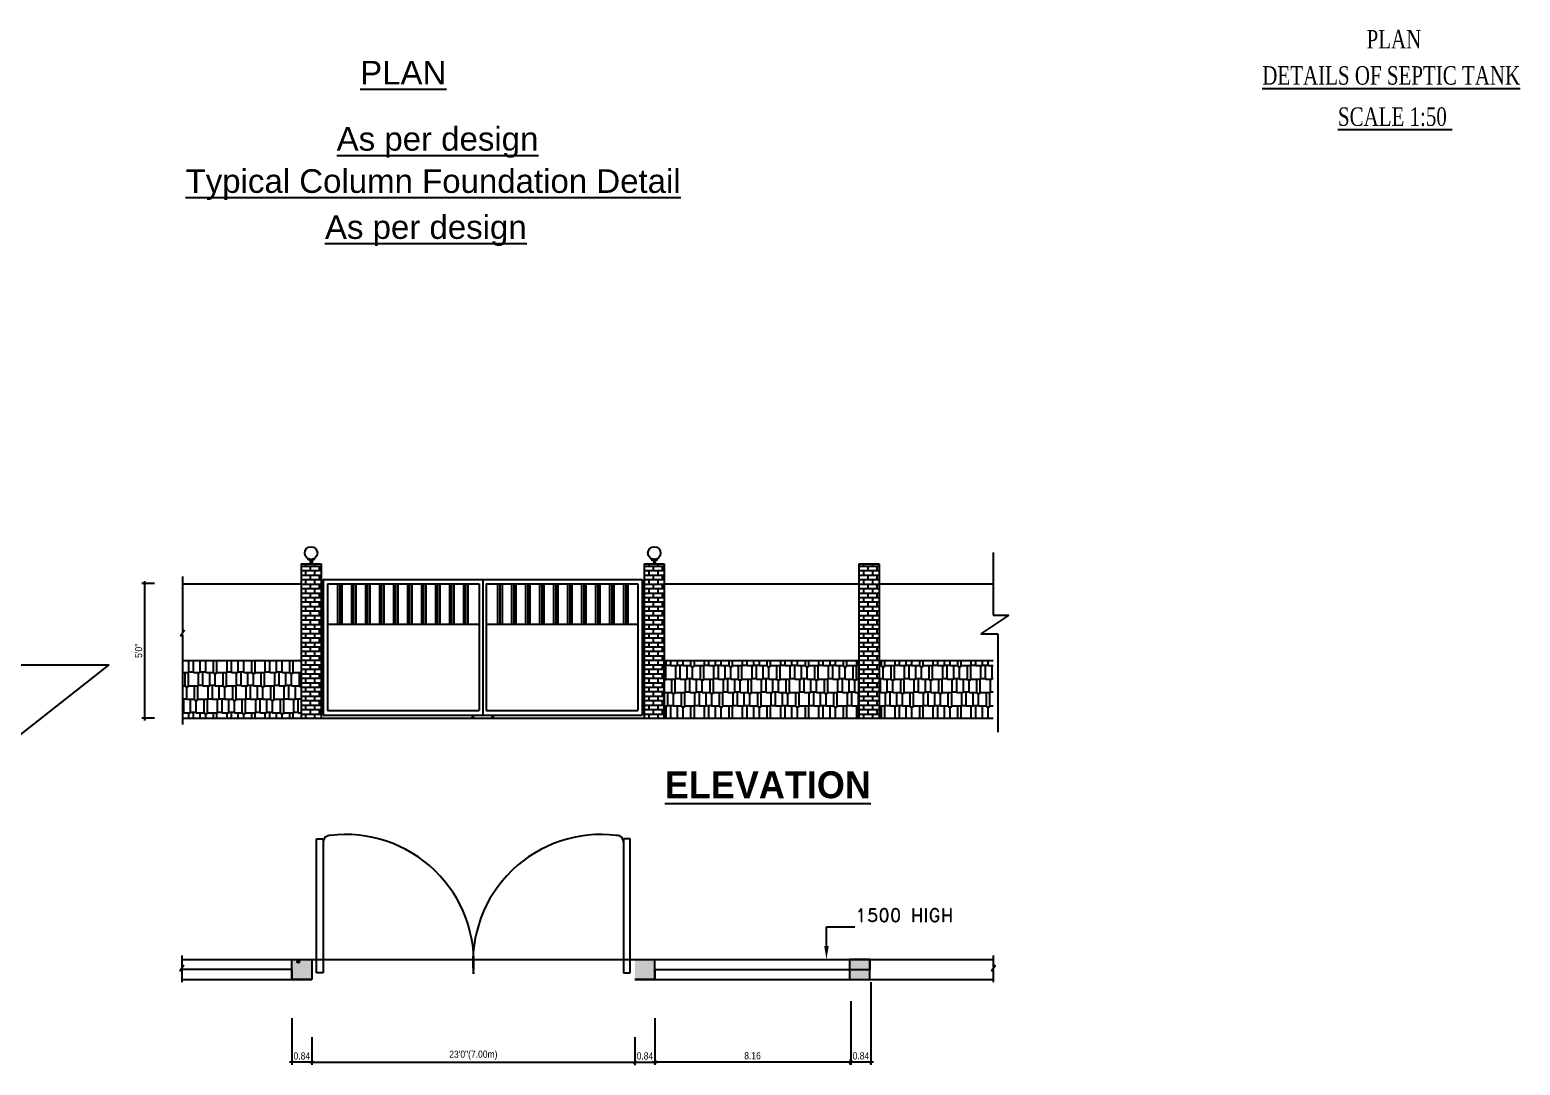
# Model space of a CAD drawing. Header units: metres. Extents: x 0 to 298, y 0 to 242.
# Drawn here: x 127.6 to 189.9, y 45.6 to 88.9 of the extents above; entities that cross this region are included whole.
import ezdxf

# ---------------------------------------------------------------- set-up
doc = ezdxf.new("R2010")
doc.units = ezdxf.units.M
doc.styles.add('AR', font='arial.ttf')
doc.styles.add('rd', font='romand.shx')
doc.styles.add('ROMANT', font='romantic.ttf')
doc.styles.add('rs', font='arial.ttf', dxfattribs={"width": 0.85})
doc.styles.add('RT', font='romab___.ttf')
doc.dimstyles.new('my1', dxfattribs={"dimtxt": 0.3, "dimasz": 0.1, "dimexe": 0.12, "dimexo": 0.5, "dimgap": 0.1, "dimtad": 1, "dimtoh": 1, "dimzin": 3, "dimdsep": 46, "dimtxsty": 'rs', "dimblk": 'OBLIQUE', "dimcen": 0.09, "dimdle": 0.1, "dimclrd": 8, "dimclre": 8, "dimclrt": 4, "dimadec": 0, "dimazin": 0, "dimtfac": 1, "dimtofl": 0, "dimtmove": 0, "dimatfit": 3, "dimldrblk": 'OBLIQUE', "dimfxl": 0, "dimtolj": 1, "dimtzin": 0, "dimarcsym": 0})

# ---------------------------------------------------------------- blocks, each defined once
blk = doc.blocks.new('_Oblique')
at = {"color": 0, "linetype": 'ByBlock', "lineweight": -2}
blk.add_line((-0.5, -0.5), (0.5, 0.5), dxfattribs=at)
blk = doc.blocks.new('*D8')
at = {"color": 8, "linetype": 'Continuous', "lineweight": -2}
for p, q in [((139.377, 46.181), (139.377, 45.801)), ((152.889, 46.523), (152.889, 45.561)), ((139.277, 45.681), (152.989, 45.681))]:
    blk.add_line(p, q, dxfattribs=at)
at = {"layer": 'DEFPOINTS', "color": 0, "linetype": 'Continuous'}
for p in [(152.889, 47.023), (139.377, 45.681), (152.889, 45.681)]:
    blk.add_point(p, dxfattribs=at)
at = {"color": 8, "linetype": 'Continuous', "lineweight": -2, "xscale": 0.1, "yscale": 0.1, "zscale": 0.1, "rotation": 180}
blk.add_blockref('_Oblique', (139.377, 45.681), dxfattribs=at)
at = {"color": 8, "linetype": 'Continuous', "lineweight": -2, "xscale": 0.1, "yscale": 0.1, "zscale": 0.1}
blk.add_blockref('_Oblique', (152.889, 45.681), dxfattribs=at)
at = {"color": 4, "linetype": 'Continuous', "insert": (146.133, 45.977), "char_height": 0.3, "attachment_point": 5, "style": 'rs'}
blk.add_mtext('\\A1;23\'0"(7.00m)', dxfattribs=at)
blk = doc.blocks.new('*D9')
at = {"color": 8, "linetype": 'Continuous', "lineweight": -2}
for p, q in [((138.535, 47.529), (138.535, 45.572)), ((139.377, 46.734), (139.377, 45.572)), ((139.477, 45.692), (138.435, 45.692))]:
    blk.add_line(p, q, dxfattribs=at)
at = {"layer": 'DEFPOINTS', "color": 0, "linetype": 'Continuous'}
for p in [(138.535, 48.029), (139.377, 47.234), (138.535, 45.692)]:
    blk.add_point(p, dxfattribs=at)
at = {"color": 8, "linetype": 'Continuous', "lineweight": -2, "xscale": 0.1, "yscale": 0.1, "zscale": 0.1, "rotation": 180}
blk.add_blockref('_Oblique', (138.535, 45.692), dxfattribs=at)
at = {"color": 8, "linetype": 'Continuous', "lineweight": -2, "xscale": 0.1, "yscale": 0.1, "zscale": 0.1}
blk.add_blockref('_Oblique', (139.377, 45.692), dxfattribs=at)
at = {"color": 4, "linetype": 'Continuous', "insert": (138.956, 45.945), "char_height": 0.3, "attachment_point": 5, "style": 'rs'}
blk.add_mtext('\\A1;0.84', dxfattribs=at)
blk = doc.blocks.new('*D10')
at = {"color": 8, "linetype": 'Continuous', "lineweight": -2}
for p, q in [((153.732, 47.529), (153.732, 45.572)), ((152.889, 46.734), (152.889, 45.572)), ((152.789, 45.692), (153.832, 45.692))]:
    blk.add_line(p, q, dxfattribs=at)
at = {"layer": 'DEFPOINTS', "color": 0, "linetype": 'Continuous'}
for p in [(153.732, 48.029), (152.889, 47.234), (153.732, 45.692)]:
    blk.add_point(p, dxfattribs=at)
at = {"color": 8, "linetype": 'Continuous', "lineweight": -2, "xscale": 0.1, "yscale": 0.1, "zscale": 0.1, "rotation": 180}
blk.add_blockref('_Oblique', (152.889, 45.692), dxfattribs=at)
at = {"color": 8, "linetype": 'Continuous', "lineweight": -2, "xscale": 0.1, "yscale": 0.1, "zscale": 0.1}
blk.add_blockref('_Oblique', (153.732, 45.692), dxfattribs=at)
at = {"color": 4, "linetype": 'Continuous', "insert": (153.311, 45.945), "char_height": 0.3, "attachment_point": 5, "style": 'rs'}
blk.add_mtext('\\A1;0.84', dxfattribs=at)
blk = doc.blocks.new('*D11')
at = {"color": 8, "linetype": 'Continuous', "lineweight": -2}
for p, q in [((153.732, 46.7), (153.732, 45.581)), ((153.632, 45.701), (161.995, 45.701)), ((161.895, 45.802), (161.895, 45.581))]:
    blk.add_line(p, q, dxfattribs=at)
at = {"layer": 'DEFPOINTS', "color": 0, "linetype": 'Continuous'}
for p in [(153.732, 47.2), (161.895, 46.302), (161.895, 45.701)]:
    blk.add_point(p, dxfattribs=at)
at = {"color": 8, "linetype": 'Continuous', "lineweight": -2, "xscale": 0.1, "yscale": 0.1, "zscale": 0.1, "rotation": 180}
blk.add_blockref('_Oblique', (153.732, 45.701), dxfattribs=at)
at = {"color": 8, "linetype": 'Continuous', "lineweight": -2, "xscale": 0.1, "yscale": 0.1, "zscale": 0.1}
blk.add_blockref('_Oblique', (161.895, 45.701), dxfattribs=at)
at = {"color": 4, "linetype": 'Continuous', "insert": (157.813, 45.954), "char_height": 0.3, "attachment_point": 5, "style": 'rs'}
blk.add_mtext('\\A1;8.16', dxfattribs=at)
blk = doc.blocks.new('*D12')
at = {"color": 8, "linetype": 'Continuous', "lineweight": -2}
for p, q in [((162.769, 49.032), (162.769, 45.576)), ((161.927, 48.237), (161.927, 45.576)), ((161.827, 45.696), (162.869, 45.696))]:
    blk.add_line(p, q, dxfattribs=at)
at = {"layer": 'DEFPOINTS', "color": 0, "linetype": 'Continuous'}
for p in [(162.769, 49.532), (161.927, 48.737), (162.769, 45.696)]:
    blk.add_point(p, dxfattribs=at)
at = {"color": 8, "linetype": 'Continuous', "lineweight": -2, "xscale": 0.1, "yscale": 0.1, "zscale": 0.1, "rotation": 180}
blk.add_blockref('_Oblique', (161.927, 45.696), dxfattribs=at)
at = {"color": 8, "linetype": 'Continuous', "lineweight": -2, "xscale": 0.1, "yscale": 0.1, "zscale": 0.1}
blk.add_blockref('_Oblique', (162.769, 45.696), dxfattribs=at)
at = {"color": 4, "linetype": 'Continuous', "insert": (162.348, 45.949), "char_height": 0.3, "attachment_point": 5, "style": 'rs'}
blk.add_mtext('\\A1;0.84', dxfattribs=at)
blk = doc.blocks.new('*D13')
at = {"color": 8, "linetype": 'Continuous', "lineweight": -2}
for p, q in [((132.796, 65.716), (132.262, 65.716)), ((132.382, 59.986), (132.382, 65.816)), ((132.796, 60.086), (132.262, 60.086))]:
    blk.add_line(p, q, dxfattribs=at)
at = {"layer": 'DEFPOINTS', "color": 0, "linetype": 'Continuous'}
for p in [(132.382, 65.716), (133.296, 65.716), (133.296, 60.086)]:
    blk.add_point(p, dxfattribs=at)
at = {"color": 8, "linetype": 'Continuous', "lineweight": -2, "xscale": 0.1, "yscale": 0.1, "zscale": 0.1}
for p, rotation in [((132.382, 65.716), 90), ((132.382, 60.086), 270)]:
    blk.add_blockref('_Oblique', p, dxfattribs=dict(at, rotation=rotation))
at = {"color": 4, "linetype": 'Continuous', "insert": (132.129, 62.901), "char_height": 0.3, "attachment_point": 5, "rotation": 90, "style": 'rs'}
blk.add_mtext('\\A1;5\'0"', dxfattribs=at)

msp = doc.modelspace()

# ---------------------------------------------------------------- hatches: boundary and pattern name
h = msp.add_hatch()
h.set_pattern_fill('AR-B816', color=256, scale=0.53865, style=0)
h.set_pattern_definition([(0, (-407.55442, -105.64617), (0, 0.187670155), []), (90, (-407.55442, -105.64617), (-0.187670155, 0.187670155), [0.18767016, -0.18767016])])
h.paths.add_polyline_path([(139.76674, 66.54316), (138.92448, 66.54316), (138.92448, 60.08587), (139.76674, 60.08587)])
h = msp.add_hatch()
h.set_pattern_fill('AR-B816', color=256, scale=0.53865, style=0)
h.set_pattern_definition([(0, (-393.19992, -105.64617), (0, 0.187670155), []), (90, (-393.19992, -105.64617), (-0.187670155, 0.187670155), [0.18767016, -0.18767016])])
h.paths.add_polyline_path([(154.12125, 66.54316), (153.27899, 66.54316), (153.27899, 60.08587), (154.12125, 60.08587)])
h = msp.add_hatch()
h.set_pattern_fill('AR-B816', color=256, scale=0.53865, style=0)
h.set_pattern_definition([(0, (-384.21587, -105.64617), (0, 0.187670155), []), (90, (-384.21587, -105.64617), (-0.187670155, 0.187670155), [0.18767016, -0.18767016])])
h.paths.add_polyline_path([(163.10529, 66.54316), (162.26304, 66.54316), (162.26304, 60.08587), (163.10529, 60.08587)])
h = msp.add_hatch()
h.set_pattern_fill('AR-RSHKE', color=256, scale=1.0773, style=0)
h.set_pattern_definition([(0, (-398.37507, -79.87787), (1.19639724, 0.56301047), [0.28150523, -0.2345877, 0.32842277, -0.1407526, 0.42225785, -0.18767016]), (0, (-398.09356, -79.8544), (1.19639724, 0.56301047), [0.2345877, -0.8914332, 0.18767016, -0.2815052]), (0, (-397.53055, -79.91305), (1.19639724, 0.56301047), [0.1407526, -1.4544437]), (90, (-398.37507, -79.87787), (-0.39879908, 0.56301047), [0.5395517, -1.7124902]), (90, (-398.09356, -79.87787), (-0.39879908, 0.56301047), [0.5278223, -1.7242196]), (90, (-397.85897, -79.87787), (-0.39879908, 0.56301047), [0.4926342, -1.7594077]), (90, (-397.53055, -79.91305), (-0.39879908, 0.56301047), [0.5395517, -1.7124902]), (90, (-397.3898, -79.91305), (-0.39879908, 0.56301047), [0.5395517, -1.7124902]), (90, (-396.96754, -79.87787), (-0.39879908, 0.56301047), [0.516093, -1.735949])])
h.paths.add_polyline_path([(138.92448, 62.50035), (134.01517, 62.50035), (133.94084, 62.50035), (133.94084, 60.08587), (138.92448, 60.08587)])
h = msp.add_hatch()
h.set_pattern_fill('AR-RSHKE', color=256, scale=1.0773, style=0)
h.set_pattern_definition([(0, (-2960.2286, 1603.80685), (1.19639724, 0.56301047), [0.28150523, -0.23458769, 0.32842277, -0.14075262, 0.42225785, -0.187670155]), (0, (-2959.9471, 1603.8303), (1.19639724, 0.56301047), [0.2345877, -0.89143324, 0.18767016, -0.28150523]), (0, (-2959.3841, 1603.77167), (1.19639724, 0.56301047), [0.14075262, -1.4544437]), (90, (-2960.2286, 1603.80685), (-0.39879908, 0.563010466), [0.5395517, -1.71249017]), (90, (-2959.9471, 1603.80685), (-0.39879908, 0.563010466), [0.5278223, -1.72421955]), (90, (-2959.71252, 1603.80685), (-0.39879908, 0.563010466), [0.49263416, -1.7594077]), (90, (-2959.3841, 1603.77167), (-0.39879908, 0.563010466), [0.5395517, -1.71249017]), (90, (-2959.24335, 1603.77167), (-0.39879908, 0.563010466), [0.5395517, -1.71249017]), (90, (-2958.8211, 1603.80685), (-0.39879908, 0.563010466), [0.51609293, -1.73594894])])
h.paths.add_polyline_path([(154.12125, 62.50035), (154.12125, 60.08587), (162.26304, 60.08587), (162.26304, 62.50035)])
h.paths.add_polyline_path([(163.10529, 62.50035), (163.10529, 60.08587), (167.88474, 60.08587), (167.88474, 62.50035)])

# ---------------------------------------------------------------- linework, layer by layer
for p, q in [((139.21544, 66.72455), (139.46821, 66.72455)), ((139.21544, 66.70449), (139.21544, 66.72455)), ((139.46821, 66.72455), (139.46821, 66.70449)), ((153.57752, 66.72455), (153.57752, 66.70449)), ((153.83029, 66.72455), (153.57752, 66.72455)), ((153.83029, 66.70449), (153.83029, 66.72455)), ((167.88474, 67.01367), (167.88474, 64.38813)), ((138.92448, 66.54316), (139.76674, 66.54316)), ((138.92448, 66.54316), (138.92448, 60.08587)), ((139.46821, 66.70449), (139.21544, 66.70449)), ((139.30899, 66.70449), (139.30899, 66.54316)), ((139.31313, 66.70449), (139.31313, 66.54316)), ((139.31674, 66.70449), (139.31674, 66.54316)), ((139.32215, 66.70449), (139.32215, 66.54316)), ((139.32757, 66.70449), (139.32757, 66.54316)), ((139.33659, 66.70449), (139.33659, 66.54316)), ((139.34561, 66.70449), (139.34561, 66.54316)), ((139.35464, 66.70449), (139.35464, 66.54316)), ((139.36366, 66.70449), (139.36366, 66.54316)), ((139.36907, 66.70449), (139.36907, 66.54316)), ((139.37449, 66.70449), (139.37449, 66.54316)), ((139.3781, 66.70449), (139.3781, 66.54316)), ((139.38223, 66.70449), (139.38223, 66.54316)), ((139.76674, 66.54316), (139.76674, 60.08587)), ((153.27899, 66.54316), (154.12125, 66.54316)), ((153.27899, 66.54316), (153.27899, 60.08587)), ((153.57752, 66.70449), (153.83029, 66.70449)), ((153.6635, 66.70449), (153.6635, 66.54316)), ((153.66763, 66.70449), (153.66763, 66.54316)), ((153.67124, 66.70449), (153.67124, 66.54316)), ((153.67666, 66.70449), (153.67666, 66.54316)), ((153.68207, 66.70449), (153.68207, 66.54316)), ((153.69109, 66.70449), (153.69109, 66.54316)), ((153.70012, 66.70449), (153.70012, 66.54316)), ((153.70914, 66.70449), (153.70914, 66.54316)), ((153.71816, 66.70449), (153.71816, 66.54316)), ((153.72358, 66.70449), (153.72358, 66.54316)), ((153.72899, 66.70449), (153.72899, 66.54316)), ((153.7326, 66.70449), (153.7326, 66.54316)), ((153.73674, 66.70449), (153.73674, 66.54316)), ((154.12125, 66.54316), (154.12125, 60.08587)), ((162.26304, 66.54316), (163.10529, 66.54316)), ((162.26304, 66.54316), (162.26304, 60.08587)), ((163.10529, 66.54316), (163.10529, 60.08587)), ((133.96052, 66.01193), (133.96052, 63.70122)), ((133.96052, 65.7009), (138.92448, 65.7009)), ((139.85391, 65.88376), (153.19182, 65.88376)), ((139.85391, 65.88376), (139.85391, 60.21505)), ((140.03701, 65.7009), (146.38249, 65.7009)), ((140.03701, 65.7009), (140.03701, 60.39815)), ((140.44578, 65.7009), (140.44578, 64.01639)), ((140.53937, 65.7009), (140.53937, 64.01639)), ((140.63295, 65.7009), (140.63295, 64.01639)), ((141.0312, 65.7009), (141.0312, 64.01639)), ((141.12478, 65.7009), (141.12478, 64.01639)), ((141.21836, 65.7009), (141.21836, 64.01639)), ((141.61661, 65.7009), (141.61661, 64.01639)), ((141.71019, 65.7009), (141.71019, 64.01639)), ((141.80378, 65.7009), (141.80378, 64.01639)), ((142.20202, 65.7009), (142.20202, 64.01639)), ((142.29561, 65.7009), (142.29561, 64.01639)), ((142.38919, 65.7009), (142.38919, 64.01639)), ((142.78744, 65.7009), (142.78744, 64.01639)), ((142.88102, 65.7009), (142.88102, 64.01639)), ((142.9746, 65.7009), (142.9746, 64.01639)), ((143.37285, 65.7009), (143.37285, 64.01639)), ((143.46643, 65.7009), (143.46643, 64.01639)), ((143.56002, 65.7009), (143.56002, 64.01639)), ((143.95826, 65.7009), (143.95826, 64.01639)), ((144.05185, 65.7009), (144.05185, 64.01639)), ((144.14543, 65.7009), (144.14543, 64.01639)), ((144.54368, 65.7009), (144.54368, 64.01639)), ((144.63726, 65.7009), (144.63726, 64.01639)), ((144.73084, 65.7009), (144.73084, 64.01639)), ((145.12909, 65.7009), (145.12909, 64.01639)), ((145.22267, 65.7009), (145.22267, 64.01639)), ((145.31626, 65.7009), (145.31626, 64.01639)), ((145.7145, 65.7009), (145.7145, 64.01639)), ((145.80809, 65.7009), (145.80809, 64.01639)), ((145.90167, 65.7009), (145.90167, 64.01639)), ((146.38249, 65.7009), (146.38249, 60.39815)), ((146.52286, 65.88376), (146.52286, 60.21505)), ((146.66324, 65.7009), (153.00872, 65.7009)), ((146.66324, 65.7009), (146.66324, 60.39815)), ((147.14406, 65.7009), (147.14406, 64.01639)), ((147.23764, 65.7009), (147.23764, 64.01639)), ((147.33123, 65.7009), (147.33123, 64.01639)), ((147.72947, 65.7009), (147.72947, 64.01639)), ((147.82306, 65.7009), (147.82306, 64.01639)), ((147.91664, 65.7009), (147.91664, 64.01639)), ((148.31489, 65.7009), (148.31489, 64.01639)), ((148.40847, 65.7009), (148.40847, 64.01639)), ((148.50205, 65.7009), (148.50205, 64.01639)), ((148.9003, 65.7009), (148.9003, 64.01639)), ((148.99388, 65.7009), (148.99388, 64.01639)), ((149.08747, 65.7009), (149.08747, 64.01639)), ((149.48571, 65.7009), (149.48571, 64.01639)), ((149.5793, 65.7009), (149.5793, 64.01639)), ((149.67288, 65.7009), (149.67288, 64.01639)), ((150.07113, 65.7009), (150.07113, 64.01639)), ((150.16471, 65.7009), (150.16471, 64.01639)), ((150.25829, 65.7009), (150.25829, 64.01639)), ((150.65654, 65.7009), (150.65654, 64.01639)), ((150.75012, 65.7009), (150.75012, 64.01639)), ((150.84371, 65.7009), (150.84371, 64.01639)), ((151.24195, 65.7009), (151.24195, 64.01639)), ((151.33554, 65.7009), (151.33554, 64.01639)), ((151.42912, 65.7009), (151.42912, 64.01639)), ((151.82737, 65.7009), (151.82737, 64.01639)), ((151.92095, 65.7009), (151.92095, 64.01639)), ((152.01453, 65.7009), (152.01453, 64.01639)), ((152.41278, 65.7009), (152.41278, 64.01639)), ((152.50636, 65.7009), (152.50636, 64.01639)), ((152.59995, 65.7009), (152.59995, 64.01639)), ((153.00872, 65.7009), (153.00872, 60.39815)), ((153.19182, 65.88376), (153.19182, 60.21505)), ((154.12125, 65.7009), (162.26304, 65.7009)), ((163.10529, 65.7009), (167.88474, 65.7009)), ((168.53144, 64.38813), (167.37172, 63.60687)), ((167.88474, 64.38813), (168.53144, 64.38813)), ((134.04442, 63.76634), (133.8813, 63.51194)), ((133.96052, 63.70122), (134.04442, 63.76634)), ((140.03701, 64.01639), (146.38249, 64.01639)), ((146.66324, 64.01639), (153.00872, 64.01639)), ((167.37172, 63.60687), (168.07088, 63.60687)), ((168.07088, 63.60687), (168.07088, 59.5008)), ((133.8813, 63.51194), (133.96052, 63.57547)), ((133.96052, 63.57547), (133.96052, 59.81388)), ((133.96052, 62.50035), (138.92448, 62.50035)), ((134.01517, 62.50035), (138.92448, 62.50035)), ((154.12125, 62.50035), (162.26304, 62.50035)), ((154.12125, 62.50035), (162.26304, 62.50035)), ((154.12125, 60.08587), (154.12125, 62.50035)), ((162.26304, 60.08587), (162.26304, 62.50035)), ((163.10529, 62.50035), (163.10529, 60.08587)), ((163.10529, 62.50035), (167.88474, 62.50035)), ((163.10529, 62.50035), (167.88474, 62.50035)), ((133.96052, 60.08587), (167.88474, 60.08587)), ((139.85391, 60.21505), (146.52286, 60.21505)), ((140.03701, 60.39815), (146.38249, 60.39815)), ((146.08186, 60.21505), (146.08186, 60.08587)), ((146.12865, 60.21505), (146.12865, 60.08587)), ((146.52286, 60.21505), (153.19182, 60.21505)), ((146.66324, 60.39815), (153.00872, 60.39815)), ((146.91095, 60.21505), (146.91095, 60.08587)), ((146.95774, 60.21505), (146.95774, 60.08587)), ((160.90611, 50.55009), (160.90611, 51.35528)), ((160.90611, 51.35528), (162.08895, 51.35528)), ((133.9344, 50.15794), (133.9344, 49.6804)), ((133.9344, 49.98708), (138.71481, 49.98708)), ((139.37717, 49.98708), (139.37717, 49.14483)), ((139.37717, 49.98708), (152.88942, 49.98708)), ((152.88942, 49.98708), (167.88474, 49.98708)), ((161.87347, 49.98708), (161.87347, 49.56595)), ((161.87347, 49.98708), (161.87347, 49.14483)), ((162.71572, 49.98708), (161.87347, 49.98708)), ((162.71572, 49.98708), (162.71572, 49.56595)), ((162.71572, 49.98708), (167.88474, 49.98708)), ((162.71572, 49.14483), (162.71572, 49.98708)), ((167.88474, 50.15794), (167.88474, 49.6804)), ((134.0183, 49.74552), (133.85518, 49.49112)), ((133.85518, 49.49112), (133.9344, 49.55465)), ((138.53491, 49.56595), (133.93131, 49.56595)), ((133.9344, 49.6804), (134.0183, 49.74552)), ((133.9344, 49.55465), (133.9344, 49.03225)), ((138.53491, 49.56595), (138.53491, 49.14483)), ((153.73167, 49.56595), (161.87347, 49.56595)), ((153.73167, 49.56595), (153.73167, 49.14483)), ((161.87347, 49.56595), (162.71572, 49.56595)), ((167.96864, 49.74552), (167.80552, 49.49112)), ((167.80552, 49.49112), (167.88474, 49.55465)), ((167.88474, 49.6804), (167.96864, 49.74552)), ((167.88474, 49.55465), (167.88474, 49.03225)), ((133.9344, 49.14483), (138.71481, 49.14483)), ((138.53491, 49.14483), (139.37717, 49.14483)), ((152.88942, 49.14483), (167.88474, 49.14483)), ((152.88942, 49.14483), (153.73167, 49.14483)), ((153.73167, 49.14483), (152.88942, 49.14483)), ((161.87347, 49.14483), (162.71572, 49.14483))]:
    msp.add_line(p, q)
at = {"color": 0, "ltscale": 25}
for p in [(119.28497, 53.19787), (125.39157, 62.30959)]:
    msp.add_line(p, (130.8893, 62.30959), dxfattribs=at)
at = {"linetype": 'Continuous'}
for p, q in [((139.57115, 55.0391), (139.8519, 55.0391)), ((139.57115, 49.42407), (139.57115, 55.0391)), ((139.8519, 55.0391), (139.8519, 49.42407)), ((152.69543, 55.0391), (152.41468, 55.0391)), ((152.41468, 55.0391), (152.41468, 49.42407)), ((152.69543, 49.42407), (152.69543, 55.0391)), ((138.53491, 49.14483), (138.53491, 49.98708)), ((138.53491, 49.98708), (139.37717, 49.98708)), ((153.73167, 49.14483), (153.73167, 49.98708)), ((139.8519, 49.42407), (139.57115, 49.42407)), ((152.41468, 49.42407), (152.69543, 49.42407)), ((139.37717, 49.14483), (138.53491, 49.14483)), ((152.88942, 49.14483), (153.73167, 49.14483))]:
    msp.add_line(p, q, dxfattribs=at)
for centre, major_axis, start_param, end_param in [((139.34561, 66.98954), (-0.18794, 0.18794), 3.92699082, 10.21017612), ((153.70012, 66.98954), (0.18794, 0.18794), 5.49778714, 11.78097245), ((140.79146, 49.85313), (3.79188, 3.79188), 5.4099079, 7.18950492), ((151.47513, 49.85313), (-3.79188, 3.79188), -0.90631962, 0.87327741), ((138.80889, 49.89129), (-0.03096, 0.03096), 3.92699082, 10.21017612)]:
    msp.add_ellipse(centre, major_axis=major_axis, ratio=1, start_param=start_param, end_param=end_param)
for centre, start_param, end_param in [((140.13265, 54.896), 0.74285307, 2.35619449), ((152.13393, 54.896), 5.49778714, 7.11112857)]:
    msp.add_ellipse(centre, major_axis=(0.19852, 0.19852), ratio=1, start_param=start_param, end_param=end_param, dxfattribs=at)
for points in [[(160.99994, 50.55009), (160.81227, 50.55009), (160.90611, 49.98708)], [(161.87347, 49.98708), (162.71572, 49.98708), (161.87347, 49.14483), (162.71572, 49.14483)]]:
    msp.add_solid(points)
for points in [[(138.53491, 49.98708), (139.37717, 49.98708), (138.53491, 49.14483), (139.37717, 49.14483)], [(153.73167, 49.98708), (152.88942, 49.98708), (153.73167, 49.14483), (152.88942, 49.14483)]]:
    msp.add_solid(points, dxfattribs=at)

# ---------------------------------------------------------------- texts
for s, height, style, width, p in [('PLAN', 0.77409, 'ROMANT', 0.75, (183.50309, 88.11073)), ('%%uDETAILS OF SEPTIC TANK', 0.7740904, 'ROMANT', 0.75, (179.13997, 86.59589)), ('%%USCALE 1:50 ', 0.7740904, 'ROMANT', 0.75, (182.30608, 84.87104)), ('%%uELEVATION', 1.1260209, 'RT', 1, (154.14579, 56.73291)), ('1500 HIGH', 0.56301, 'rd', 1, (162.11092, 51.55655))]:
    msp.add_text(s, height=height, dxfattribs=dict(style=style, width=width)).set_placement(p)
at = {"style": 'AR'}
for s, height, p in [('%%UPLAN', 0.988083, (141.39704, 86.60369)), ('%%UAs per design', 0.9880834, (140.41404, 83.83439)), ('%%UTypical Column Foundation Detail', 0.9880834, (134.09365, 82.06688)), ('%%UAs per design', 0.9880834, (139.92409, 80.1409))]:
    msp.add_text(s, height=height, dxfattribs=at).set_placement(p)

# ---------------------------------------------------------------- dimensions: what is measured, and where the dimension line sits
at = {"linetype": 'Continuous'}
dim = msp.add_linear_dim(base=(132.38195, 65.71598), p1=(133.29582, 60.08587), p2=(133.29582, 65.71598), angle=90, text='5\'0"', dimstyle='my1', override={"dimpost": '\\X'}, dxfattribs=at)
dim.commit()
dim.dimension.update_dxf_attribs({"geometry": '*D13', "text_midpoint": (132.12878, 62.90093)})
for base, p1, p2, picture, middle in [((162.76941, 45.69578), (161.92715, 48.73744), (162.76941, 49.53215), '*D12', (162.34828, 45.69578)), ((153.73167, 45.69151), (152.88942, 47.23402), (153.73167, 48.02873), '*D10', (153.31055, 45.69151))]:
    dim = msp.add_linear_dim(base=base, p1=p1, p2=p2, angle=180, dimstyle='my1', override={"dimpost": '\\X'}, dxfattribs=at)
    dim.commit()
    dim.dimension.update_dxf_attribs({"geometry": picture, "text_midpoint": middle, "dimtype": 160})
dim = msp.add_linear_dim(base=(138.53491, 45.69151), p1=(139.37717, 47.23402), p2=(138.53491, 48.02873), dimstyle='my1', override={"dimpost": '\\X'}, dxfattribs=at)
dim.commit()
dim.dimension.update_dxf_attribs({"geometry": '*D9', "text_midpoint": (138.95604, 45.69151), "dimtype": 160})
dim = msp.add_linear_dim(base=(152.88942, 45.68053), p1=(139.37717, 45.68053), p2=(152.88942, 47.02258), text='23\'0"(7.00m)', dimstyle='my1', override={"dimpost": '\\X'}, dxfattribs=at)
dim.commit()
dim.dimension.update_dxf_attribs({"geometry": '*D8', "text_midpoint": (146.13329, 45.97719)})
dim = msp.add_linear_dim(base=(161.89532, 45.70108), p1=(153.73167, 47.20024), p2=(161.89532, 46.30249), dimstyle='my1', override={"dimpost": '\\X'}, dxfattribs=at)
dim.commit()
dim.dimension.update_dxf_attribs({"geometry": '*D11', "text_midpoint": (157.8135, 45.95426)})

doc.saveas('drawing.dxf')
